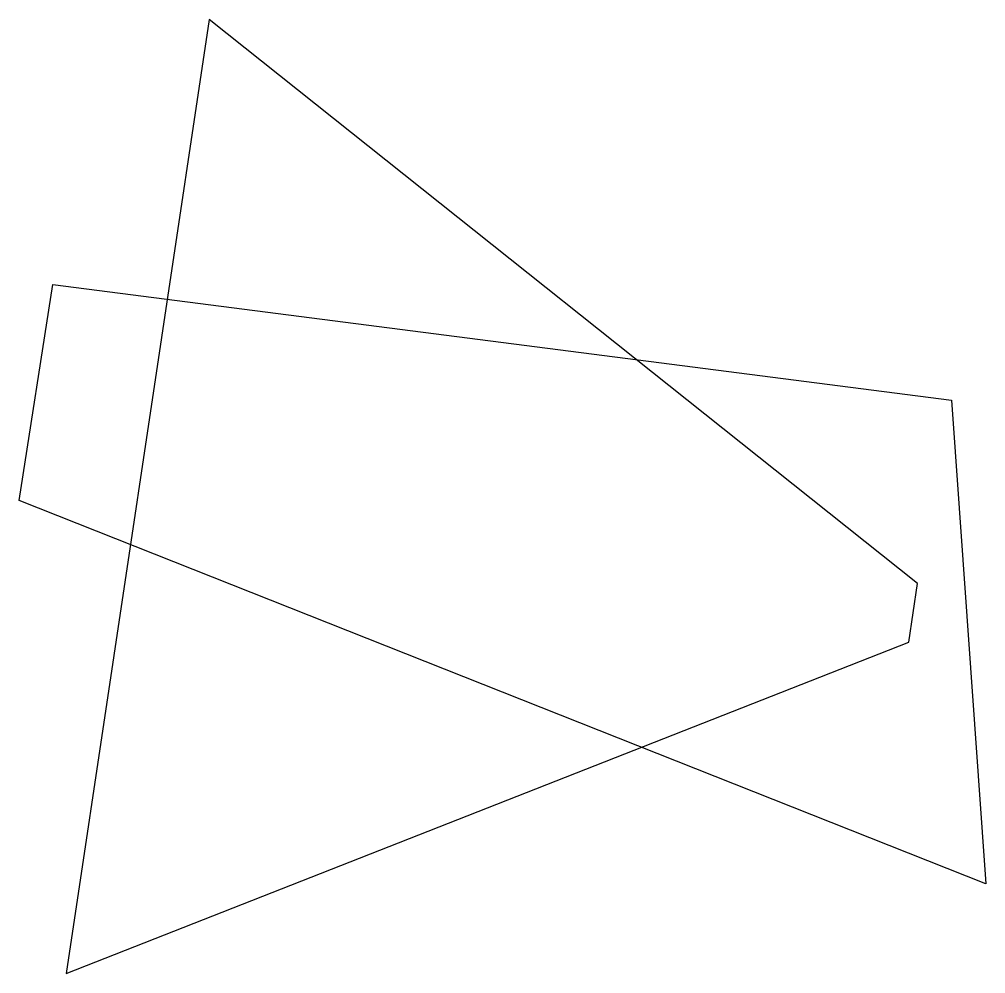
# Model space of a CAD drawing. Header units: millimetres. Extents: x 709715067 to 715500000, y 4237561927 to 4243271531.
import ezdxf

# ---------------------------------------------------------------- set-up
doc = ezdxf.new("R2010")
doc.units = ezdxf.units.MM
doc.layers.add('AUX_LOC IAT', color=4, linetype='Continuous')

msp = doc.modelspace()

# ---------------------------------------------------------------- linework, layer by layer
msp.add_polyline3d([(715500000, 4238100000, 60000), (709715067, 4240392531, 45300), (709915029, 4241685784, 48300), (715295934, 4240993536, 49500), (715500000, 4238100000, 60000)])
at = {"layer": 'AUX_LOC IAT'}
msp.add_polyline3d([(710852432, 4243271531, 107700), (709995842, 4237561927, 107700), (715039415, 4239545366, 13830), (715091927, 4239895389, 13830)], close=True, dxfattribs=at)

doc.saveas('drawing.dxf')
